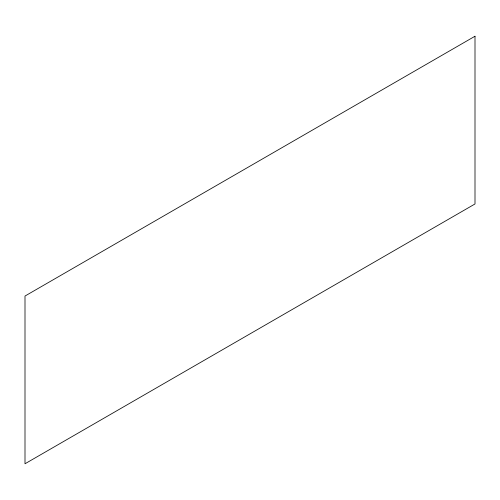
<?xml version="1.0" encoding="UTF-8"?>
<svg xmlns="http://www.w3.org/2000/svg" width="500" height="500" viewBox="0 0 500 500"><rect width="100%" height="100%" fill="white"/><g stroke="black" fill="none" stroke-linecap="round" stroke-linejoin="round"><path stroke-width="0.75" d="M475 36.231L25 296.038L25 463.769L475 203.962L475 36.231"/></g></svg>
